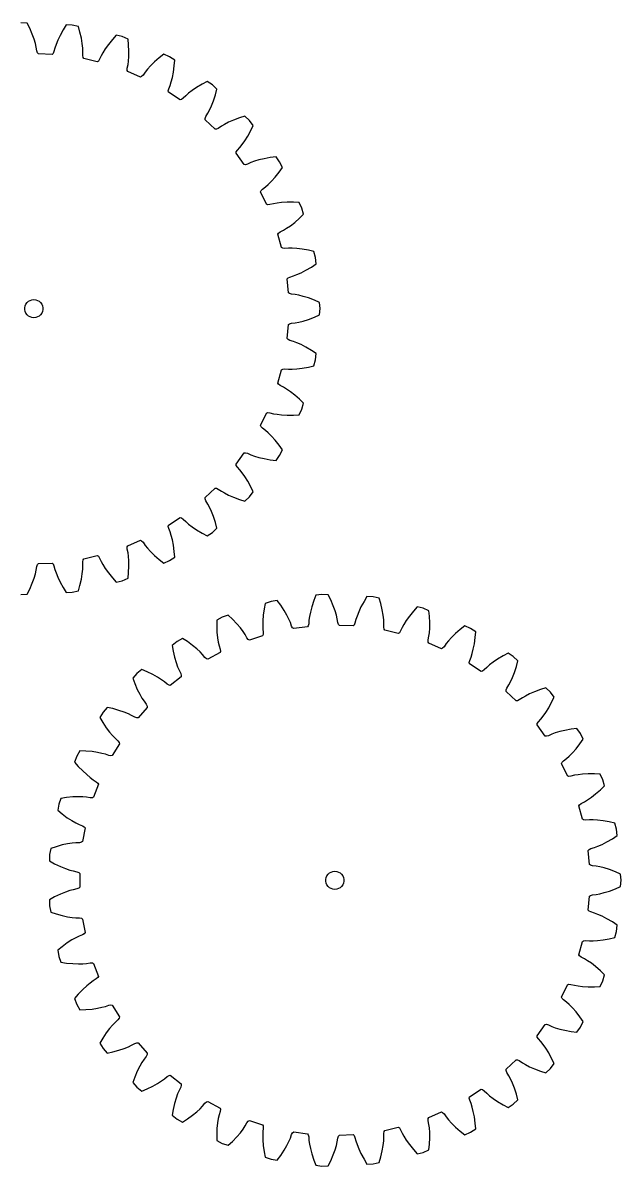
# Model space of a CAD drawing. Extents: x 0 to 193, y 0 to 188.
# Drawn here: x 94.6 to 193.1, y 0 to 188.2 of the extents above; entities that cross this region are included whole.
import ezdxf

# ---------------------------------------------------------------- set-up
doc = ezdxf.new("R2010")
doc.units = 0

msp = doc.modelspace()

# ---------------------------------------------------------------- linework, layer by layer
for p, q in [((95.34, 188.2), (94.32, 188.25)), ((95.76, 187.36), (95.34, 188.2)), ((96.18, 186.4), (95.76, 187.36)), ((96.48, 185.55), (96.18, 186.4)), ((101.24, 187.12), (100.74, 186.19)), ((101.74, 187.92), (101.24, 187.12)), ((102.76, 187.87), (101.74, 187.92)), ((103.76, 187.64), (102.76, 187.87)), ((104.02, 186.74), (103.76, 187.64)), ((104.25, 185.72), (104.02, 186.74)), ((96.69, 184.83), (96.48, 185.55)), ((96.83, 184.25), (96.69, 184.83)), ((100.09, 184.68), (99.91, 184.11)), ((100.37, 185.38), (100.09, 184.68)), ((100.74, 186.19), (100.37, 185.38)), ((104.4, 184.83), (104.25, 185.72)), ((104.48, 184.08), (104.4, 184.83)), ((108.71, 184.7), (108.19, 183.96)), ((109.37, 185.52), (108.71, 184.7)), ((110, 186.22), (109.37, 185.52)), ((110.99, 185.99), (110, 186.22)), ((111.93, 185.59), (110.99, 185.99)), ((112.03, 184.65), (111.93, 185.59)), ((112.08, 183.6), (112.03, 184.65)), ((96.93, 183.65), (96.83, 184.25)), ((97.04, 183.32), (96.93, 183.65)), ((97.18, 183.16), (97.04, 183.32)), ((99.46, 183.06), (97.18, 183.16)), ((99.61, 183.21), (99.46, 183.06)), ((99.75, 183.52), (99.61, 183.21)), ((99.91, 184.11), (99.75, 183.52)), ((104.51, 183.49), (104.48, 184.08)), ((104.5, 182.88), (104.51, 183.49)), ((104.55, 182.54), (104.5, 182.88)), ((107.52, 182.8), (107.26, 182.25)), ((107.8, 183.33), (107.52, 182.8)), ((108.19, 183.96), (107.8, 183.33)), ((112.01, 181.96), (112.07, 182.71)), ((112.07, 182.71), (112.08, 183.6)), ((117.82, 183.07), (117.07, 182.5)), ((118.76, 182.67), (117.82, 183.07)), ((119.61, 182.11), (118.76, 182.67)), ((104.66, 182.36), (104.55, 182.54)), ((106.88, 181.85), (104.66, 182.36)), ((107.06, 181.96), (106.88, 181.85)), ((107.26, 182.25), (107.06, 181.96)), ((111.8, 180.42), (111.81, 180.77)), ((111.81, 180.77), (111.93, 181.37)), ((111.93, 181.37), (112.01, 181.96)), ((115.64, 181.18), (115.14, 180.62)), ((116.28, 181.81), (115.64, 181.18)), ((117.07, 182.5), (116.28, 181.81)), ((119.4, 180.13), (119.54, 181.17)), ((119.54, 181.17), (119.61, 182.11)), ((111.88, 180.22), (111.8, 180.42)), ((113.98, 179.33), (111.88, 180.22)), ((114.17, 179.41), (113.98, 179.33)), ((114.42, 179.66), (114.17, 179.41)), ((114.77, 180.15), (114.42, 179.66)), ((115.14, 180.62), (114.77, 180.15)), ((119.04, 178.52), (119.23, 179.25)), ((119.23, 179.25), (119.4, 180.13)), ((118.56, 177.05), (118.63, 177.39)), ((118.6, 176.84), (118.56, 177.05)), ((118.63, 177.39), (118.86, 177.95)), ((118.86, 177.95), (119.04, 178.52)), ((122.47, 177.11), (121.88, 176.65)), ((123.22, 177.61), (122.47, 177.11)), ((124.12, 178.15), (123.22, 177.61)), ((124.95, 178.58), (124.12, 178.15)), ((125.81, 178.02), (124.95, 178.58)), ((126.55, 177.31), (125.81, 178.02)), ((126.31, 176.4), (126.55, 177.31)), ((120.5, 175.58), (118.6, 176.84)), ((120.71, 175.63), (120.5, 175.58)), ((121, 175.83), (120.71, 175.63)), ((121.43, 176.25), (121, 175.83)), ((121.88, 176.65), (121.43, 176.25)), ((125.66, 174.57), (125.99, 175.4)), ((125.99, 175.4), (126.31, 176.4)), ((124.74, 172.84), (125.06, 173.36)), ((125.06, 173.36), (125.34, 173.89)), ((125.34, 173.89), (125.66, 174.57)), ((124.61, 172.52), (124.74, 172.84)), ((124.61, 172.31), (124.61, 172.52)), ((126.26, 170.73), (124.61, 172.31)), ((127.8, 171.53), (127.29, 171.23)), ((128.47, 171.88), (127.8, 171.53)), ((129.29, 172.24), (128.47, 171.88)), ((130.27, 172.61), (129.29, 172.24)), ((131.17, 172.89), (130.27, 172.61)), ((131.91, 172.18), (131.17, 172.89)), ((132.51, 171.35), (131.91, 172.18)), ((132.12, 170.5), (132.51, 171.35)), ((126.47, 170.74), (126.26, 170.73)), ((126.79, 170.88), (126.47, 170.74)), ((127.29, 171.23), (126.79, 170.88)), ((131.15, 168.81), (131.62, 169.58)), ((131.62, 169.58), (132.12, 170.5)), ((129.94, 167.28), (130.35, 167.73)), ((130.35, 167.73), (130.72, 168.2)), ((130.72, 168.2), (131.15, 168.81)), ((129.72, 166.78), (129.75, 166.99)), ((131.06, 164.93), (129.72, 166.78)), ((129.75, 166.99), (129.94, 167.28)), ((133.43, 165.67), (132.72, 165.45)), ((134.31, 165.88), (133.43, 165.67)), ((135.34, 166.07), (134.31, 165.88)), ((136.28, 166.18), (135.34, 166.07)), ((136.88, 165.35), (136.28, 166.18)), ((131.27, 164.9), (131.06, 164.93)), ((131.6, 164.99), (131.27, 164.9)), ((132.16, 165.24), (131.6, 164.99)), ((132.72, 165.45), (132.16, 165.24)), ((136.78, 163.66), (137.32, 164.43)), ((137.32, 164.43), (136.88, 165.35)), ((134.99, 161.64), (135.52, 162.17)), ((135.52, 162.17), (136.13, 162.84)), ((136.13, 162.84), (136.78, 163.66)), ((133.75, 160.42), (133.82, 160.62)), ((134.74, 158.37), (133.75, 160.42)), ((133.82, 160.62), (134.06, 160.88)), ((134.06, 160.88), (134.54, 161.25)), ((134.54, 161.25), (134.99, 161.64)), ((134.94, 158.3), (134.74, 158.37)), ((135.29, 158.33), (134.94, 158.3)), ((135.88, 158.47), (135.29, 158.33)), ((136.47, 158.58), (135.88, 158.47)), ((137.21, 158.67), (136.47, 158.58)), ((138.11, 158.72), (137.21, 158.67)), ((139.16, 158.72), (138.11, 158.72)), ((140.1, 158.66), (139.16, 158.72)), ((140.54, 157.74), (140.1, 158.66)), ((140.14, 156.09), (140.81, 156.75)), ((140.81, 156.75), (140.54, 157.74)), ((137.51, 154.12), (138.02, 154.43)), ((138.02, 154.43), (138.64, 154.85)), ((138.64, 154.85), (139.35, 155.4)), ((139.35, 155.4), (140.14, 156.09)), ((136.59, 153.45), (136.69, 153.63)), ((137.19, 151.25), (136.59, 153.45)), ((136.69, 153.63), (136.97, 153.84)), ((136.97, 153.84), (137.51, 154.12)), ((137.38, 151.15), (137.19, 151.25)), ((137.72, 151.11), (137.38, 151.15)), ((138.33, 151.15), (137.72, 151.11)), ((138.93, 151.15), (138.33, 151.15)), ((139.68, 151.1), (138.93, 151.15)), ((140.57, 151), (139.68, 151.1)), ((141.6, 150.81), (140.57, 151)), ((142.52, 150.59), (141.6, 150.81)), ((142.79, 149.6), (142.52, 150.59)), ((142.88, 148.58), (142.79, 149.6)), ((139.72, 146.79), (140.4, 147.1)), ((140.4, 147.1), (141.2, 147.51)), ((141.2, 147.51), (142.1, 148.05)), ((142.1, 148.05), (142.88, 148.58)), ((138.13, 146.08), (138.27, 146.25)), ((138.34, 143.82), (138.13, 146.08)), ((138.27, 146.25), (138.58, 146.4)), ((138.58, 146.4), (139.16, 146.58)), ((139.16, 146.58), (139.72, 146.79)), ((138.5, 143.68), (138.34, 143.82)), ((138.83, 143.58), (138.5, 143.68)), ((139.44, 143.51), (138.83, 143.58)), ((140.02, 143.4), (139.44, 143.51)), ((140.75, 143.22), (140.02, 143.4)), ((141.61, 142.96), (140.75, 143.22)), ((94.94, 141.34), (95.01, 141.65)), ((94.94, 141.03), (94.94, 141.34)), ((95.01, 141.65), (95.14, 141.94)), ((95.14, 141.94), (95.32, 142.19)), ((95.32, 142.19), (95.55, 142.4)), ((95.55, 142.4), (95.83, 142.56)), ((95.83, 142.56), (96.12, 142.65)), ((96.12, 142.65), (96.44, 142.69)), ((96.44, 142.69), (96.75, 142.65)), ((96.75, 142.65), (97.05, 142.56)), ((97.05, 142.56), (97.32, 142.4)), ((97.32, 142.4), (97.55, 142.19)), ((97.55, 142.19), (97.73, 141.94)), ((97.73, 141.94), (97.86, 141.65)), ((97.86, 141.65), (97.93, 141.34)), ((97.93, 141.34), (97.93, 141.03)), ((142.59, 142.59), (141.61, 142.96)), ((143.45, 142.21), (142.59, 142.59)), ((143.55, 141.19), (143.45, 142.21)), ((95.01, 140.72), (94.94, 141.03)), ((95.14, 140.44), (95.01, 140.72)), ((95.32, 140.18), (95.14, 140.44)), ((95.55, 139.97), (95.32, 140.18)), ((95.83, 139.82), (95.55, 139.97)), ((96.12, 139.72), (95.83, 139.82)), ((96.44, 139.69), (96.12, 139.72)), ((96.75, 139.72), (96.44, 139.69)), ((97.05, 139.82), (96.75, 139.72)), ((97.32, 139.97), (97.05, 139.82)), ((97.55, 140.18), (97.32, 139.97)), ((97.73, 140.44), (97.55, 140.18)), ((97.86, 140.72), (97.73, 140.44)), ((97.93, 141.03), (97.86, 140.72)), ((140.75, 139.15), (141.61, 139.42)), ((141.61, 139.42), (142.59, 139.79)), ((142.59, 139.79), (143.45, 140.17)), ((143.45, 140.17), (143.55, 141.19)), ((138.13, 136.29), (138.34, 138.56)), ((138.34, 138.56), (138.5, 138.7)), ((138.5, 138.7), (138.83, 138.79)), ((138.83, 138.79), (139.44, 138.87)), ((139.44, 138.87), (140.02, 138.97)), ((140.02, 138.97), (140.75, 139.15)), ((138.27, 136.13), (138.13, 136.29)), ((138.58, 135.97), (138.27, 136.13)), ((139.16, 135.79), (138.58, 135.97)), ((139.72, 135.58), (139.16, 135.79)), ((140.4, 135.28), (139.72, 135.58)), ((141.2, 134.86), (140.4, 135.28)), ((142.1, 134.32), (141.2, 134.86)), ((142.88, 133.79), (142.1, 134.32)), ((142.79, 132.78), (142.88, 133.79)), ((141.6, 131.57), (142.52, 131.79)), ((142.52, 131.79), (142.79, 132.78)), ((136.59, 128.93), (137.19, 131.12)), ((137.19, 131.12), (137.38, 131.22)), ((137.38, 131.22), (137.72, 131.26)), ((137.72, 131.26), (138.33, 131.22)), ((138.33, 131.22), (138.93, 131.22)), ((138.93, 131.22), (139.68, 131.27)), ((139.68, 131.27), (140.57, 131.38)), ((140.57, 131.38), (141.6, 131.57)), ((136.69, 128.74), (136.59, 128.93)), ((136.97, 128.53), (136.69, 128.74)), ((137.51, 128.25), (136.97, 128.53)), ((138.02, 127.94), (137.51, 128.25)), ((138.64, 127.52), (138.02, 127.94)), ((139.35, 126.97), (138.64, 127.52)), ((140.14, 126.28), (139.35, 126.97)), ((140.81, 125.62), (140.14, 126.28)), ((140.1, 123.71), (140.54, 124.63)), ((140.54, 124.63), (140.81, 125.62)), ((133.75, 121.95), (134.74, 124)), ((134.74, 124), (134.94, 124.07)), ((134.94, 124.07), (135.29, 124.05)), ((135.29, 124.05), (135.88, 123.9)), ((135.88, 123.9), (136.47, 123.8)), ((136.47, 123.8), (137.21, 123.71)), ((137.21, 123.71), (138.11, 123.65)), ((138.11, 123.65), (139.16, 123.66)), ((139.16, 123.66), (140.1, 123.71)), ((133.82, 121.75), (133.75, 121.95)), ((134.06, 121.5), (133.82, 121.75)), ((134.54, 121.12), (134.06, 121.5)), ((134.99, 120.73), (134.54, 121.12)), ((135.52, 120.21), (134.99, 120.73)), ((136.13, 119.54), (135.52, 120.21)), ((136.78, 118.72), (136.13, 119.54)), ((137.32, 117.95), (136.78, 118.72)), ((129.72, 115.6), (131.06, 117.44)), ((131.06, 117.44), (131.27, 117.47)), ((131.27, 117.47), (131.6, 117.39)), ((131.6, 117.39), (132.16, 117.14)), ((132.16, 117.14), (132.72, 116.93)), ((132.72, 116.93), (133.43, 116.71)), ((136.28, 116.2), (136.88, 117.02)), ((136.88, 117.02), (137.32, 117.95)), ((129.75, 115.39), (129.72, 115.6)), ((129.94, 115.1), (129.75, 115.39)), ((130.35, 114.64), (129.94, 115.1)), ((133.43, 116.71), (134.31, 116.5)), ((134.31, 116.5), (135.34, 116.31)), ((135.34, 116.31), (136.28, 116.2)), ((130.72, 114.18), (130.35, 114.64)), ((131.15, 113.56), (130.72, 114.18)), ((131.62, 112.8), (131.15, 113.56)), ((124.61, 110.07), (126.26, 111.64)), ((126.26, 111.64), (126.47, 111.63)), ((126.47, 111.63), (126.79, 111.49)), ((126.79, 111.49), (127.29, 111.15)), ((127.29, 111.15), (127.8, 110.84)), ((132.12, 111.87), (131.62, 112.8)), ((132.51, 111.02), (132.12, 111.87)), ((124.61, 109.85), (124.61, 110.07)), ((124.74, 109.53), (124.61, 109.85)), ((125.06, 109.01), (124.74, 109.53)), ((127.8, 110.84), (128.47, 110.5)), ((128.47, 110.5), (129.29, 110.13)), ((129.29, 110.13), (130.27, 109.76)), ((130.27, 109.76), (131.17, 109.48)), ((131.17, 109.48), (131.91, 110.19)), ((131.91, 110.19), (132.51, 111.02)), ((125.34, 108.49), (125.06, 109.01)), ((125.66, 107.81), (125.34, 108.49)), ((125.99, 106.97), (125.66, 107.81)), ((118.56, 105.33), (118.6, 105.54)), ((118.6, 105.54), (120.5, 106.79)), ((120.5, 106.79), (120.71, 106.75)), ((120.71, 106.75), (121, 106.55)), ((121, 106.55), (121.43, 106.12)), ((121.43, 106.12), (121.88, 105.73)), ((121.88, 105.73), (122.47, 105.27)), ((126.31, 105.97), (125.99, 106.97)), ((126.55, 105.06), (126.31, 105.97)), ((118.63, 104.99), (118.56, 105.33)), ((118.86, 104.42), (118.63, 104.99)), ((119.04, 103.85), (118.86, 104.42)), ((119.23, 103.13), (119.04, 103.85)), ((122.47, 105.27), (123.22, 104.76)), ((123.22, 104.76), (124.12, 104.22)), ((124.12, 104.22), (124.95, 103.79)), ((124.95, 103.79), (125.81, 104.36)), ((125.81, 104.36), (126.55, 105.06)), ((111.8, 101.95), (111.88, 102.15)), ((111.81, 101.61), (111.8, 101.95)), ((111.88, 102.15), (113.98, 103.05)), ((113.98, 103.05), (114.17, 102.96)), ((114.17, 102.96), (114.42, 102.72)), ((114.42, 102.72), (114.77, 102.22)), ((114.77, 102.22), (115.14, 101.75)), ((115.14, 101.75), (115.64, 101.2)), ((119.4, 102.25), (119.23, 103.13)), ((119.54, 101.2), (119.4, 102.25)), ((104.5, 99.5), (104.55, 99.84)), ((104.55, 99.84), (104.66, 100.02)), ((104.66, 100.02), (106.88, 100.53)), ((106.88, 100.53), (107.06, 100.41)), ((107.06, 100.41), (107.26, 100.13)), ((107.26, 100.13), (107.52, 99.57)), ((111.93, 101.01), (111.81, 101.61)), ((112.01, 100.42), (111.93, 101.01)), ((112.07, 99.67), (112.01, 100.42)), ((115.64, 101.2), (116.28, 100.57)), ((116.28, 100.57), (117.07, 99.88)), ((117.07, 99.88), (117.82, 99.3)), ((118.76, 99.7), (119.61, 100.27)), ((119.61, 100.27), (119.54, 101.2)), ((96.69, 97.54), (96.83, 98.12)), ((96.83, 98.12), (96.93, 98.73)), ((96.93, 98.73), (97.04, 99.05)), ((97.04, 99.05), (97.18, 99.21)), ((97.18, 99.21), (99.46, 99.31)), ((99.46, 99.31), (99.61, 99.17)), ((99.61, 99.17), (99.75, 98.85)), ((99.75, 98.85), (99.91, 98.26)), ((99.91, 98.26), (100.09, 97.69)), ((104.4, 97.55), (104.48, 98.29)), ((104.48, 98.29), (104.51, 98.89)), ((104.51, 98.89), (104.5, 99.5)), ((107.52, 99.57), (107.8, 99.05)), ((107.8, 99.05), (108.19, 98.41)), ((108.19, 98.41), (108.71, 97.67)), ((112.03, 97.72), (112.08, 98.77)), ((112.08, 98.77), (112.07, 99.67)), ((117.82, 99.3), (118.76, 99.7)), ((96.18, 95.98), (96.48, 96.82)), ((96.48, 96.82), (96.69, 97.54)), ((100.09, 97.69), (100.37, 97)), ((100.37, 97), (100.74, 96.18)), ((100.74, 96.18), (101.24, 95.26)), ((104.02, 95.63), (104.25, 96.66)), ((104.25, 96.66), (104.4, 97.55)), ((108.71, 97.67), (109.37, 96.85)), ((109.37, 96.85), (110, 96.16)), ((110, 96.16), (110.99, 96.38)), ((110.99, 96.38), (111.93, 96.79)), ((111.93, 96.79), (112.03, 97.72)), ((94.32, 94.12), (95.34, 94.17)), ((95.34, 94.17), (95.76, 95.01)), ((95.76, 95.01), (96.18, 95.98)), ((101.24, 95.26), (101.74, 94.46)), ((101.74, 94.46), (102.76, 94.5)), ((102.76, 94.5), (103.76, 94.73)), ((103.76, 94.73), (104.02, 95.63)), ((143.84, 94.12), (142.82, 93.99)), ((144.86, 94.08), (143.84, 94.12)), ((134.49, 92.67), (134.31, 91.75)), ((135.47, 92.99), (134.49, 92.67)), ((136.48, 93.13), (135.47, 92.99)), ((137.05, 92.38), (136.48, 93.13)), ((137.62, 91.5), (137.05, 92.38)), ((142.48, 93.11), (142.15, 92.11)), ((142.82, 93.99), (142.48, 93.11)), ((145.28, 93.24), (144.86, 94.08)), ((145.69, 92.27), (145.28, 93.24)), ((146, 91.43), (145.69, 92.27)), ((150.76, 92.99), (150.26, 92.07)), ((151.25, 93.79), (150.76, 92.99)), ((152.27, 93.75), (151.25, 93.79)), ((153.27, 93.52), (152.27, 93.75)), ((153.54, 92.62), (153.27, 93.52)), ((153.77, 91.59), (153.54, 92.62)), ((127.43, 90.38), (126.53, 89.9)), ((128.41, 90.7), (127.43, 90.38)), ((129.1, 90.06), (128.41, 90.7)), ((134.17, 90.71), (134.1, 89.81)), ((134.31, 91.75), (134.17, 90.71)), ((138.07, 90.72), (137.62, 91.5)), ((138.41, 90.05), (138.07, 90.72)), ((141.78, 90.51), (141.7, 89.92)), ((141.93, 91.24), (141.78, 90.51)), ((142.15, 92.11), (141.93, 91.24)), ((146.21, 90.71), (146, 91.43)), ((146.34, 90.13), (146.21, 90.71)), ((149.61, 90.55), (149.42, 89.99)), ((149.88, 91.25), (149.61, 90.55)), ((150.26, 92.07), (149.88, 91.25)), ((153.92, 90.7), (153.77, 91.59)), ((154, 89.96), (153.92, 90.7)), ((158.23, 90.57), (157.71, 89.84)), ((158.88, 91.4), (158.23, 90.57)), ((159.51, 92.09), (158.88, 91.4)), ((160.51, 91.87), (159.51, 92.09)), ((161.45, 91.46), (160.51, 91.87)), ((161.55, 90.53), (161.45, 91.46)), ((161.6, 89.48), (161.55, 90.53)), ((126.53, 89.9), (126.52, 88.96)), ((126.52, 88.96), (126.57, 87.91)), ((129.82, 89.3), (129.1, 90.06)), ((130.41, 88.61), (129.82, 89.3)), ((130.86, 88.01), (130.41, 88.61)), ((134.1, 89.81), (134.09, 89.07)), ((134.09, 89.07), (134.12, 88.47)), ((138.65, 89.5), (138.41, 90.05)), ((138.85, 88.93), (138.65, 89.5)), ((139.02, 88.63), (138.85, 88.93)), ((139.19, 88.5), (139.02, 88.63)), ((141.45, 88.8), (139.19, 88.5)), ((141.57, 88.97), (141.45, 88.8)), ((141.66, 89.31), (141.57, 88.97)), ((141.7, 89.92), (141.66, 89.31)), ((146.44, 89.52), (146.34, 90.13)), ((146.55, 89.2), (146.44, 89.52)), ((146.7, 89.04), (146.55, 89.2)), ((148.97, 88.94), (146.7, 89.04)), ((149.13, 89.08), (148.97, 88.94)), ((149.27, 89.4), (149.13, 89.08)), ((149.42, 89.99), (149.27, 89.4)), ((154.02, 89.36), (154, 89.96)), ((154.01, 88.75), (154.02, 89.36)), ((154.07, 88.41), (154.01, 88.75)), ((157.03, 88.68), (156.77, 88.12)), ((157.31, 89.2), (157.03, 88.68)), ((157.71, 89.84), (157.31, 89.2)), ((161.53, 87.83), (161.58, 88.58)), ((161.58, 88.58), (161.6, 89.48)), ((167.33, 88.95), (166.59, 88.37)), ((168.27, 88.55), (167.33, 88.95)), ((169.13, 87.98), (168.27, 88.55)), ((120.9, 86.86), (120, 86.38)), ((121.69, 86.36), (120.9, 86.86)), ((126.57, 87.91), (126.66, 87.01)), ((126.66, 87.01), (126.78, 86.27)), ((131.18, 87.52), (130.86, 88.01)), ((131.49, 86.99), (131.18, 87.52)), ((131.71, 86.72), (131.49, 86.99)), ((131.9, 86.62), (131.71, 86.72)), ((134.06, 87.33), (131.9, 86.62)), ((134.16, 87.52), (134.06, 87.33)), ((134.12, 88.47), (134.18, 87.86)), ((134.18, 87.86), (134.16, 87.52)), ((154.18, 88.23), (154.07, 88.41)), ((156.4, 87.72), (154.18, 88.23)), ((156.58, 87.84), (156.4, 87.72)), ((156.77, 88.12), (156.58, 87.84)), ((161.32, 86.3), (161.33, 86.64)), ((161.33, 86.64), (161.45, 87.24)), ((161.45, 87.24), (161.53, 87.83)), ((165.16, 87.05), (164.66, 86.5)), ((165.8, 87.68), (165.16, 87.05)), ((166.59, 88.37), (165.8, 87.68)), ((168.92, 86), (169.06, 87.05)), ((169.06, 87.05), (169.13, 87.98)), ((120, 86.38), (119.2, 85.74)), ((119.2, 85.74), (119.35, 84.81)), ((119.35, 84.81), (119.58, 83.79)), ((122.54, 85.74), (121.69, 86.36)), ((123.24, 85.17), (122.54, 85.74)), ((123.79, 84.66), (123.24, 85.17)), ((126.78, 86.27), (126.91, 85.69)), ((126.91, 85.69), (127.09, 85.1)), ((127.13, 84.76), (127.07, 84.56)), ((127.09, 85.1), (127.13, 84.76)), ((161.4, 86.1), (161.32, 86.3)), ((163.49, 85.2), (161.4, 86.1)), ((163.69, 85.29), (163.49, 85.2)), ((163.93, 85.53), (163.69, 85.29)), ((164.28, 86.03), (163.93, 85.53)), ((164.66, 86.5), (164.28, 86.03)), ((168.56, 84.4), (168.74, 85.12)), ((168.74, 85.12), (168.92, 86)), ((119.58, 83.79), (119.84, 82.93)), ((119.84, 82.93), (120.09, 82.22)), ((124.2, 84.23), (123.79, 84.66)), ((124.59, 83.76), (124.2, 84.23)), ((124.86, 83.54), (124.59, 83.76)), ((125.06, 83.48), (124.86, 83.54)), ((127.07, 84.56), (125.06, 83.48)), ((168.08, 82.92), (168.15, 83.26)), ((168.12, 82.71), (168.08, 82.92)), ((168.15, 83.26), (168.37, 83.83)), ((168.37, 83.83), (168.56, 84.4)), ((171.99, 82.98), (171.4, 82.52)), ((172.73, 83.49), (171.99, 82.98)), ((173.63, 84.03), (172.73, 83.49)), ((174.47, 84.46), (173.63, 84.03)), ((175.32, 83.89), (174.47, 84.46)), ((176.06, 83.19), (175.32, 83.89)), ((175.83, 82.28), (176.06, 83.19)), ((113.39, 81.11), (112.72, 80.34)), ((114.19, 81.75), (113.39, 81.11)), ((115.06, 81.4), (114.19, 81.75)), ((116.01, 80.94), (115.06, 81.4)), ((120.09, 82.22), (120.32, 81.67)), ((120.32, 81.67), (120.6, 81.13)), ((120.6, 81.13), (120.7, 80.8)), ((170.02, 81.46), (168.12, 82.71)), ((170.23, 81.5), (170.02, 81.46)), ((170.51, 81.7), (170.23, 81.5)), ((170.95, 82.13), (170.51, 81.7)), ((171.4, 82.52), (170.95, 82.13)), ((175.17, 80.44), (175.5, 81.28)), ((175.5, 81.28), (175.83, 82.28)), ((112.72, 80.34), (113.04, 79.46)), ((113.04, 79.46), (113.45, 78.49)), ((116.8, 80.5), (116.01, 80.94)), ((117.43, 80.1), (116.8, 80.5)), ((117.91, 79.75), (117.43, 80.1)), ((118.38, 79.36), (117.91, 79.75)), ((118.68, 79.19), (118.38, 79.36)), ((118.89, 79.16), (118.68, 79.19)), ((120.67, 80.58), (118.89, 79.16)), ((120.7, 80.8), (120.67, 80.58)), ((174.26, 78.72), (174.58, 79.23)), ((174.58, 79.23), (174.86, 79.76)), ((174.86, 79.76), (175.17, 80.44)), ((113.45, 78.49), (113.85, 77.69)), ((113.85, 77.69), (114.23, 77.04)), ((174.13, 78.4), (174.26, 78.72)), ((174.13, 78.18), (174.13, 78.4)), ((175.77, 76.61), (174.13, 78.18)), ((177.32, 77.41), (176.81, 77.1)), ((177.98, 77.75), (177.32, 77.41)), ((178.81, 78.12), (177.98, 77.75)), ((179.79, 78.49), (178.81, 78.12)), ((180.69, 78.77), (179.79, 78.49)), ((181.43, 78.06), (180.69, 78.77)), ((182.03, 77.23), (181.43, 78.06)), ((181.63, 76.38), (182.03, 77.23)), ((108.51, 75.52), (107.84, 74.75)), ((109.43, 75.33), (108.51, 75.52)), ((110.44, 75.05), (109.43, 75.33)), ((115.1, 75.53), (113.6, 73.82)), ((114.23, 77.04), (114.56, 76.54)), ((114.56, 76.54), (114.92, 76.05)), ((114.92, 76.05), (115.08, 75.74)), ((115.08, 75.74), (115.1, 75.53)), ((175.99, 76.62), (175.77, 76.61)), ((176.3, 76.76), (175.99, 76.62)), ((176.81, 77.1), (176.3, 76.76)), ((180.66, 74.69), (181.14, 75.45)), ((181.14, 75.45), (181.63, 76.38)), ((107.84, 74.75), (107.31, 73.87)), ((107.31, 73.87), (107.78, 73.06)), ((111.29, 74.76), (110.44, 75.05)), ((111.99, 74.48), (111.29, 74.76)), ((112.53, 74.22), (111.99, 74.48)), ((113.06, 73.92), (112.53, 74.22)), ((113.38, 73.8), (113.06, 73.92)), ((113.6, 73.82), (113.38, 73.8)), ((179.45, 73.15), (179.86, 73.61)), ((179.86, 73.61), (180.23, 74.07)), ((180.23, 74.07), (180.66, 74.69)), ((107.78, 73.06), (108.36, 72.18)), ((108.36, 72.18), (108.9, 71.46)), ((179.23, 72.65), (179.27, 72.86)), ((180.57, 70.81), (179.23, 72.65)), ((179.27, 72.86), (179.45, 73.15)), ((182.95, 71.54), (182.23, 71.32)), ((183.82, 71.75), (182.95, 71.54)), ((184.86, 71.94), (183.82, 71.75)), ((185.79, 72.05), (184.86, 71.94)), ((186.39, 71.23), (185.79, 72.05)), ((108.9, 71.46), (109.38, 70.89)), ((109.38, 70.89), (109.8, 70.46)), ((109.8, 70.46), (110.24, 70.04)), ((110.24, 70.04), (110.45, 69.77)), ((110.45, 69.77), (110.51, 69.56)), ((180.78, 70.78), (180.57, 70.81)), ((181.12, 70.86), (180.78, 70.78)), ((181.67, 71.11), (181.12, 70.86)), ((182.23, 71.32), (181.67, 71.11)), ((186.29, 69.53), (186.84, 70.3)), ((186.84, 70.3), (186.39, 71.23)), ((104.03, 68.38), (103.51, 67.5)), ((104.97, 68.35), (104.03, 68.38)), ((106.02, 68.26), (104.97, 68.35)), ((106.91, 68.13), (106.02, 68.26)), ((107.64, 67.97), (106.91, 68.13)), ((108.21, 67.81), (107.64, 67.97)), ((108.79, 67.61), (108.21, 67.81)), ((110.51, 69.56), (109.34, 67.61)), ((184.51, 67.52), (185.04, 68.04)), ((185.04, 68.04), (185.64, 68.71)), ((185.64, 68.71), (186.29, 69.53)), ((103.51, 67.5), (103.15, 66.54)), ((103.15, 66.54), (103.75, 65.83)), ((109.13, 67.56), (108.79, 67.61)), ((109.34, 67.61), (109.13, 67.56)), ((183.27, 66.3), (183.34, 66.5)), ((184.26, 64.25), (183.27, 66.3)), ((183.34, 66.5), (183.57, 66.75)), ((183.57, 66.75), (184.06, 67.12)), ((184.06, 67.12), (184.51, 67.52)), ((103.75, 65.83), (104.48, 65.07)), ((104.48, 65.07), (105.14, 64.46)), ((105.14, 64.46), (105.72, 63.98)), ((184.46, 64.18), (184.26, 64.25)), ((184.8, 64.2), (184.46, 64.18)), ((185.39, 64.35), (184.8, 64.2)), ((185.98, 64.45), (185.39, 64.35)), ((186.73, 64.54), (185.98, 64.45)), ((187.62, 64.59), (186.73, 64.54)), ((188.67, 64.59), (187.62, 64.59)), ((189.61, 64.54), (188.67, 64.59)), ((190.06, 63.62), (189.61, 64.54)), ((105.72, 63.98), (106.2, 63.63)), ((106.2, 63.63), (106.71, 63.3)), ((107.06, 62.87), (106.26, 60.74)), ((106.71, 63.3), (106.97, 63.07)), ((106.97, 63.07), (107.06, 62.87)), ((189.66, 61.97), (190.33, 62.63)), ((190.33, 62.63), (190.06, 63.62)), ((100.9, 60.55), (100.54, 59.6)), ((101.83, 60.69), (100.9, 60.55)), ((102.87, 60.79), (101.83, 60.69)), ((103.77, 60.82), (102.87, 60.79)), ((104.52, 60.79), (103.77, 60.82)), ((105.12, 60.74), (104.52, 60.79)), ((105.72, 60.65), (105.12, 60.74)), ((106.06, 60.66), (105.72, 60.65)), ((106.26, 60.74), (106.06, 60.66)), ((187.03, 60), (187.54, 60.31)), ((187.54, 60.31), (188.16, 60.73)), ((188.16, 60.73), (188.87, 61.28)), ((188.87, 61.28), (189.66, 61.97)), ((100.54, 59.6), (100.36, 58.59)), ((100.36, 58.59), (101.08, 57.99)), ((186.1, 59.32), (186.21, 59.51)), ((186.71, 57.13), (186.1, 59.32)), ((186.21, 59.51), (186.48, 59.72)), ((186.48, 59.72), (187.03, 60)), ((101.08, 57.99), (101.93, 57.37)), ((101.93, 57.37), (102.69, 56.89)), ((102.69, 56.89), (103.34, 56.52)), ((103.34, 56.52), (103.88, 56.26)), ((186.89, 57.03), (186.71, 57.13)), ((187.24, 56.99), (186.89, 57.03)), ((187.85, 57.03), (187.24, 56.99)), ((188.44, 57.02), (187.85, 57.03)), ((189.19, 56.98), (188.44, 57.02)), ((190.08, 56.87), (189.19, 56.98)), ((191.12, 56.68), (190.08, 56.87)), ((192.03, 56.46), (191.12, 56.68)), ((103.88, 56.26), (104.45, 56.03)), ((104.45, 56.03), (104.74, 55.85)), ((104.86, 55.68), (104.45, 53.44)), ((104.74, 55.85), (104.86, 55.68)), ((192.3, 55.47), (192.03, 56.46)), ((192.39, 54.45), (192.3, 55.47)), ((101.12, 52.88), (100.1, 52.6)), ((101.99, 53.06), (101.12, 52.88)), ((102.73, 53.18), (101.99, 53.06)), ((103.33, 53.23), (102.73, 53.18)), ((103.94, 53.25), (103.33, 53.23)), ((104.28, 53.32), (103.94, 53.25)), ((104.45, 53.44), (104.28, 53.32)), ((189.23, 52.67), (189.92, 52.97)), ((189.92, 52.97), (190.72, 53.39)), ((190.72, 53.39), (191.62, 53.92)), ((191.62, 53.92), (192.39, 54.45)), ((99.21, 52.29), (99.03, 51.29)), ((99.03, 51.29), (99.03, 50.26)), ((100.1, 52.6), (99.21, 52.29)), ((187.65, 51.96), (187.78, 52.12)), ((187.85, 49.69), (187.65, 51.96)), ((187.78, 52.12), (188.09, 52.28)), ((188.09, 52.28), (188.68, 52.46)), ((188.68, 52.46), (189.23, 52.67)), ((99.03, 50.26), (99.85, 49.8)), ((99.85, 49.8), (100.8, 49.35)), ((100.8, 49.35), (101.63, 49.01)), ((101.63, 49.01), (102.34, 48.76)), ((188.02, 49.55), (187.85, 49.69)), ((188.35, 49.46), (188.02, 49.55)), ((188.95, 49.38), (188.35, 49.46)), ((189.54, 49.28), (188.95, 49.38)), ((190.27, 49.1), (189.54, 49.28)), ((191.13, 48.83), (190.27, 49.1)), ((102.34, 48.76), (102.91, 48.6)), ((102.91, 48.6), (103.51, 48.48)), ((103.51, 48.48), (103.83, 48.35)), ((103.83, 48.35), (103.98, 48.2)), ((103.98, 48.2), (103.98, 45.92)), ((144.46, 47.22), (144.52, 47.53)), ((144.46, 46.91), (144.46, 47.22)), ((144.52, 47.53), (144.65, 47.81)), ((144.65, 47.81), (144.84, 48.07)), ((144.84, 48.07), (145.07, 48.28)), ((145.07, 48.28), (145.34, 48.43)), ((145.34, 48.43), (145.64, 48.53)), ((145.64, 48.53), (145.95, 48.56)), ((145.95, 48.56), (146.26, 48.53)), ((146.26, 48.53), (146.56, 48.43)), ((146.56, 48.43), (146.83, 48.28)), ((146.83, 48.28), (147.07, 48.07)), ((147.07, 48.07), (147.25, 47.81)), ((147.25, 47.81), (147.38, 47.53)), ((147.38, 47.53), (147.44, 47.22)), ((147.44, 47.22), (147.44, 46.91)), ((192.11, 48.46), (191.13, 48.83)), ((192.97, 48.08), (192.11, 48.46)), ((193.06, 47.06), (192.97, 48.08)), ((192.97, 46.04), (193.06, 47.06)), ((102.34, 45.36), (101.63, 45.12)), ((102.91, 45.52), (102.34, 45.36)), ((103.51, 45.65), (102.91, 45.52)), ((103.83, 45.77), (103.51, 45.65)), ((103.98, 45.92), (103.83, 45.77)), ((144.52, 46.6), (144.46, 46.91)), ((144.65, 46.31), (144.52, 46.6)), ((144.84, 46.06), (144.65, 46.31)), ((145.07, 45.85), (144.84, 46.06)), ((145.34, 45.69), (145.07, 45.85)), ((145.64, 45.6), (145.34, 45.69)), ((145.95, 45.56), (145.64, 45.6)), ((146.26, 45.6), (145.95, 45.56)), ((146.56, 45.69), (146.26, 45.6)), ((146.83, 45.85), (146.56, 45.69)), ((147.07, 46.06), (146.83, 45.85)), ((147.25, 46.31), (147.07, 46.06)), ((147.38, 46.6), (147.25, 46.31)), ((147.44, 46.91), (147.38, 46.6)), ((190.27, 45.03), (191.13, 45.29)), ((191.13, 45.29), (192.11, 45.66)), ((192.11, 45.66), (192.97, 46.04)), ((99.85, 44.32), (99.03, 43.86)), ((99.03, 43.86), (99.03, 42.84)), ((100.8, 44.78), (99.85, 44.32)), ((101.63, 45.12), (100.8, 44.78)), ((187.65, 42.17), (187.85, 44.43)), ((187.85, 44.43), (188.02, 44.57)), ((188.02, 44.57), (188.35, 44.67)), ((188.35, 44.67), (188.95, 44.74)), ((188.95, 44.74), (189.54, 44.85)), ((189.54, 44.85), (190.27, 45.03)), ((99.03, 42.84), (99.21, 41.83)), ((99.21, 41.83), (100.1, 41.53)), ((100.1, 41.53), (101.12, 41.25)), ((187.78, 42), (187.65, 42.17)), ((188.09, 41.85), (187.78, 42)), ((188.68, 41.67), (188.09, 41.85)), ((189.23, 41.46), (188.68, 41.67)), ((189.92, 41.15), (189.23, 41.46)), ((101.12, 41.25), (101.99, 41.06)), ((101.99, 41.06), (102.73, 40.95)), ((102.73, 40.95), (103.33, 40.9)), ((103.33, 40.9), (103.94, 40.88)), ((103.94, 40.88), (104.28, 40.81)), ((104.28, 40.81), (104.45, 40.69)), ((104.45, 40.69), (104.86, 38.45)), ((190.72, 40.74), (189.92, 41.15)), ((191.62, 40.2), (190.72, 40.74)), ((192.39, 39.67), (191.62, 40.2)), ((192.3, 38.65), (192.39, 39.67)), ((103.88, 37.86), (103.34, 37.6)), ((104.45, 38.09), (103.88, 37.86)), ((104.74, 38.27), (104.45, 38.09)), ((104.86, 38.45), (104.74, 38.27)), ((191.12, 37.44), (192.03, 37.66)), ((192.03, 37.66), (192.3, 38.65)), ((101.08, 36.13), (100.36, 35.54)), ((101.93, 36.75), (101.08, 36.13)), ((102.69, 37.24), (101.93, 36.75)), ((103.34, 37.6), (102.69, 37.24)), ((186.1, 34.8), (186.71, 37)), ((186.71, 37), (186.89, 37.1)), ((186.89, 37.1), (187.24, 37.14)), ((187.24, 37.14), (187.85, 37.1)), ((187.85, 37.1), (188.44, 37.1)), ((188.44, 37.1), (189.19, 37.15)), ((189.19, 37.15), (190.08, 37.25)), ((190.08, 37.25), (191.12, 37.44)), ((100.36, 35.54), (100.54, 34.53)), ((100.54, 34.53), (100.9, 33.57)), ((186.21, 34.61), (186.1, 34.8)), ((186.48, 34.41), (186.21, 34.61)), ((187.03, 34.13), (186.48, 34.41)), ((187.54, 33.82), (187.03, 34.13)), ((100.9, 33.57), (101.83, 33.43)), ((101.83, 33.43), (102.87, 33.34)), ((102.87, 33.34), (103.77, 33.31)), ((103.77, 33.31), (104.52, 33.33)), ((104.52, 33.33), (105.12, 33.38)), ((105.12, 33.38), (105.72, 33.48)), ((105.72, 33.48), (106.06, 33.47)), ((106.06, 33.47), (106.26, 33.38)), ((106.26, 33.38), (107.06, 31.25)), ((188.16, 33.4), (187.54, 33.82)), ((188.87, 32.85), (188.16, 33.4)), ((189.66, 32.16), (188.87, 32.85)), ((190.33, 31.5), (189.66, 32.16)), ((105.72, 30.15), (105.14, 29.67)), ((106.2, 30.5), (105.72, 30.15)), ((106.71, 30.83), (106.2, 30.5)), ((106.97, 31.06), (106.71, 30.83)), ((107.06, 31.25), (106.97, 31.06)), ((189.61, 29.59), (190.06, 30.51)), ((190.06, 30.51), (190.33, 31.5)), ((103.75, 28.3), (103.15, 27.58)), ((104.48, 29.06), (103.75, 28.3)), ((105.14, 29.67), (104.48, 29.06)), ((183.27, 27.83), (184.26, 29.88)), ((184.26, 29.88), (184.46, 29.95)), ((184.46, 29.95), (184.8, 29.92)), ((184.8, 29.92), (185.39, 29.78)), ((185.39, 29.78), (185.98, 29.67)), ((185.98, 29.67), (186.73, 29.58)), ((186.73, 29.58), (187.62, 29.53)), ((187.62, 29.53), (188.67, 29.53)), ((188.67, 29.53), (189.61, 29.59)), ((103.15, 27.58), (103.51, 26.62)), ((103.51, 26.62), (104.03, 25.74)), ((108.21, 26.31), (108.79, 26.51)), ((108.79, 26.51), (109.13, 26.57)), ((109.13, 26.57), (109.34, 26.52)), ((109.34, 26.52), (110.51, 24.56)), ((183.34, 27.63), (183.27, 27.83)), ((183.57, 27.37), (183.34, 27.63)), ((184.06, 27), (183.57, 27.37)), ((184.51, 26.61), (184.06, 27)), ((185.04, 26.08), (184.51, 26.61)), ((104.03, 25.74), (104.97, 25.77)), ((104.97, 25.77), (106.02, 25.87)), ((106.02, 25.87), (106.91, 26)), ((106.91, 26), (107.64, 26.15)), ((107.64, 26.15), (108.21, 26.31)), ((110.51, 24.56), (110.45, 24.35)), ((185.64, 25.41), (185.04, 26.08)), ((186.29, 24.59), (185.64, 25.41)), ((186.84, 23.82), (186.29, 24.59)), ((108.9, 22.66), (108.36, 21.94)), ((109.38, 23.23), (108.9, 22.66)), ((109.8, 23.66), (109.38, 23.23)), ((110.24, 24.08), (109.8, 23.66)), ((110.45, 24.35), (110.24, 24.08)), ((179.23, 21.47), (180.57, 23.32)), ((180.57, 23.32), (180.78, 23.35)), ((180.78, 23.35), (181.12, 23.26)), ((181.12, 23.26), (181.67, 23.01)), ((181.67, 23.01), (182.23, 22.8)), ((182.23, 22.8), (182.95, 22.58)), ((185.79, 22.07), (186.39, 22.9)), ((186.39, 22.9), (186.84, 23.82)), ((107.78, 21.06), (107.31, 20.25)), ((108.36, 21.94), (107.78, 21.06)), ((179.27, 21.26), (179.23, 21.47)), ((179.45, 20.97), (179.27, 21.26)), ((179.86, 20.52), (179.45, 20.97)), ((182.95, 22.58), (183.82, 22.37)), ((183.82, 22.37), (184.86, 22.18)), ((184.86, 22.18), (185.79, 22.07)), ((107.31, 20.25), (107.84, 19.37)), ((107.84, 19.37), (108.51, 18.6)), ((109.43, 18.8), (110.44, 19.08)), ((110.44, 19.08), (111.29, 19.37)), ((111.29, 19.37), (111.99, 19.65)), ((111.99, 19.65), (112.53, 19.91)), ((112.53, 19.91), (113.06, 20.21)), ((113.06, 20.21), (113.38, 20.32)), ((113.38, 20.32), (113.6, 20.31)), ((113.6, 20.31), (115.1, 18.59)), ((180.23, 20.05), (179.86, 20.52)), ((180.66, 19.44), (180.23, 20.05)), ((181.14, 18.67), (180.66, 19.44)), ((108.51, 18.6), (109.43, 18.8)), ((114.23, 17.09), (113.85, 16.44)), ((114.56, 17.59), (114.23, 17.09)), ((114.92, 18.07), (114.56, 17.59)), ((115.08, 18.38), (114.92, 18.07)), ((115.1, 18.59), (115.08, 18.38)), ((174.13, 15.94), (175.77, 17.52)), ((175.77, 17.52), (175.99, 17.51)), ((175.99, 17.51), (176.3, 17.37)), ((176.3, 17.37), (176.81, 17.02)), ((176.81, 17.02), (177.32, 16.72)), ((181.63, 17.75), (181.14, 18.67)), ((182.03, 16.89), (181.63, 17.75)), ((113.45, 15.63), (113.04, 14.67)), ((113.85, 16.44), (113.45, 15.63)), ((174.13, 15.73), (174.13, 15.94)), ((174.26, 15.41), (174.13, 15.73)), ((174.58, 14.89), (174.26, 15.41)), ((177.32, 16.72), (177.98, 16.37)), ((177.98, 16.37), (178.81, 16.01)), ((178.81, 16.01), (179.79, 15.64)), ((179.79, 15.64), (180.69, 15.36)), ((180.69, 15.36), (181.43, 16.07)), ((181.43, 16.07), (182.03, 16.89)), ((113.04, 14.67), (112.72, 13.78)), ((112.72, 13.78), (113.39, 13.01)), ((115.06, 12.73), (116.01, 13.19)), ((116.01, 13.19), (116.8, 13.62)), ((116.8, 13.62), (117.43, 14.03)), ((117.43, 14.03), (117.91, 14.38)), ((117.91, 14.38), (118.38, 14.76)), ((118.38, 14.76), (118.68, 14.94)), ((118.68, 14.94), (118.89, 14.96)), ((118.89, 14.96), (120.67, 13.54)), ((120.7, 13.33), (120.6, 13)), ((120.67, 13.54), (120.7, 13.33)), ((174.86, 14.36), (174.58, 14.89)), ((175.17, 13.68), (174.86, 14.36)), ((175.5, 12.85), (175.17, 13.68)), ((113.39, 13.01), (114.19, 12.37)), ((114.19, 12.37), (115.06, 12.73)), ((120.09, 11.9), (119.84, 11.2)), ((120.32, 12.45), (120.09, 11.9)), ((120.6, 13), (120.32, 12.45)), ((168.08, 11.2), (168.12, 11.41)), ((168.12, 11.41), (170.02, 12.67)), ((170.02, 12.67), (170.23, 12.62)), ((170.23, 12.62), (170.51, 12.42)), ((170.51, 12.42), (170.95, 11.99)), ((170.95, 11.99), (171.4, 11.6)), ((171.4, 11.6), (171.99, 11.14)), ((175.83, 11.85), (175.5, 12.85)), ((176.06, 10.94), (175.83, 11.85)), ((119.58, 10.34), (119.35, 9.31)), ((119.84, 11.2), (119.58, 10.34)), ((123.24, 8.95), (123.79, 9.46)), ((123.79, 9.46), (124.2, 9.9)), ((124.2, 9.9), (124.59, 10.36)), ((124.59, 10.36), (124.86, 10.58)), ((124.86, 10.58), (125.06, 10.65)), ((125.06, 10.65), (127.07, 9.57)), ((127.07, 9.57), (127.13, 9.36)), ((168.15, 10.86), (168.08, 11.2)), ((168.37, 10.3), (168.15, 10.86)), ((168.56, 9.73), (168.37, 10.3)), ((168.74, 9), (168.56, 9.73)), ((171.99, 11.14), (172.73, 10.64)), ((172.73, 10.64), (173.63, 10.1)), ((173.63, 10.1), (174.47, 9.67)), ((174.47, 9.67), (175.32, 10.23)), ((175.32, 10.23), (176.06, 10.94)), ((119.35, 9.31), (119.2, 8.38)), ((119.2, 8.38), (120, 7.75)), ((120, 7.75), (120.9, 7.26)), ((120.9, 7.26), (121.69, 7.77)), ((121.69, 7.77), (122.54, 8.38)), ((122.54, 8.38), (123.24, 8.95)), ((126.78, 7.85), (126.66, 7.11)), ((126.91, 8.43), (126.78, 7.85)), ((127.09, 9.02), (126.91, 8.43)), ((127.13, 9.36), (127.09, 9.02)), ((161.32, 7.83), (161.4, 8.03)), ((161.33, 7.48), (161.32, 7.83)), ((161.4, 8.03), (163.49, 8.92)), ((163.49, 8.92), (163.69, 8.84)), ((163.69, 8.84), (163.93, 8.59)), ((163.93, 8.59), (164.28, 8.1)), ((164.28, 8.1), (164.66, 7.63)), ((164.66, 7.63), (165.16, 7.07)), ((168.92, 8.12), (168.74, 9)), ((169.06, 7.08), (168.92, 8.12)), ((126.57, 6.22), (126.52, 5.17)), ((126.66, 7.11), (126.57, 6.22)), ((130.41, 5.51), (130.86, 6.11)), ((130.86, 6.11), (131.18, 6.61)), ((131.18, 6.61), (131.49, 7.14)), ((131.49, 7.14), (131.71, 7.4)), ((131.71, 7.4), (131.9, 7.5)), ((131.9, 7.5), (134.06, 6.8)), ((134.06, 6.8), (134.16, 6.61)), ((134.12, 5.66), (134.09, 5.06)), ((134.18, 6.26), (134.12, 5.66)), ((134.16, 6.61), (134.18, 6.26)), ((154.01, 5.37), (154.07, 5.71)), ((154.07, 5.71), (154.18, 5.89)), ((154.18, 5.89), (156.4, 6.4)), ((156.4, 6.4), (156.58, 6.29)), ((156.58, 6.29), (156.77, 6)), ((156.77, 6), (157.03, 5.45)), ((161.45, 6.88), (161.33, 7.48)), ((161.53, 6.29), (161.45, 6.88)), ((161.58, 5.54), (161.53, 6.29)), ((165.16, 7.07), (165.8, 6.44)), ((165.8, 6.44), (166.59, 5.75)), ((166.59, 5.75), (167.33, 5.18)), ((168.27, 5.58), (169.13, 6.14)), ((169.13, 6.14), (169.06, 7.08)), ((126.52, 5.17), (126.53, 4.23)), ((126.53, 4.23), (127.43, 3.74)), ((128.41, 3.43), (129.1, 4.07)), ((129.1, 4.07), (129.82, 4.83)), ((129.82, 4.83), (130.41, 5.51)), ((134.09, 5.06), (134.1, 4.31)), ((134.1, 4.31), (134.17, 3.41)), ((138.07, 3.4), (138.41, 4.07)), ((138.41, 4.07), (138.65, 4.62)), ((138.65, 4.62), (138.85, 5.2)), ((138.85, 5.2), (139.02, 5.5)), ((139.02, 5.5), (139.19, 5.63)), ((139.19, 5.63), (141.45, 5.32)), ((141.45, 5.32), (141.57, 5.15)), ((141.57, 5.15), (141.66, 4.82)), ((141.66, 4.82), (141.7, 4.21)), ((141.7, 4.21), (141.78, 3.62)), ((146.21, 3.42), (146.34, 4)), ((146.34, 4), (146.44, 4.6)), ((146.44, 4.6), (146.55, 4.93)), ((146.55, 4.93), (146.7, 5.09)), ((146.7, 5.09), (148.97, 5.19)), ((148.97, 5.19), (149.13, 5.04)), ((149.13, 5.04), (149.27, 4.73)), ((149.27, 4.73), (149.42, 4.14)), ((149.42, 4.14), (149.61, 3.57)), ((153.92, 3.42), (154, 4.16)), ((154, 4.16), (154.02, 4.76)), ((154.02, 4.76), (154.01, 5.37)), ((157.03, 5.45), (157.31, 4.92)), ((157.31, 4.92), (157.71, 4.29)), ((157.71, 4.29), (158.23, 3.55)), ((161.55, 3.6), (161.6, 4.64)), ((161.6, 4.64), (161.58, 5.54)), ((167.33, 5.18), (168.27, 5.58)), ((127.43, 3.74), (128.41, 3.43)), ((134.17, 3.41), (134.31, 2.37)), ((134.31, 2.37), (134.49, 1.45)), ((137.05, 1.75), (137.62, 2.62)), ((137.62, 2.62), (138.07, 3.4)), ((141.78, 3.62), (141.93, 2.88)), ((141.93, 2.88), (142.15, 2.01)), ((142.15, 2.01), (142.48, 1.01)), ((145.69, 1.85), (146, 2.7)), ((146, 2.7), (146.21, 3.42)), ((149.61, 3.57), (149.88, 2.87)), ((149.88, 2.87), (150.26, 2.06)), ((150.26, 2.06), (150.76, 1.13)), ((153.54, 1.51), (153.77, 2.53)), ((153.77, 2.53), (153.92, 3.42)), ((158.23, 3.55), (158.88, 2.73)), ((158.88, 2.73), (159.51, 2.03)), ((159.51, 2.03), (160.51, 2.26)), ((160.51, 2.26), (161.45, 2.66)), ((161.45, 2.66), (161.55, 3.6)), ((134.49, 1.45), (135.47, 1.13)), ((135.47, 1.13), (136.48, 1)), ((136.48, 1), (137.05, 1.75)), ((142.48, 1.01), (142.82, 0.14)), ((142.82, 0.14), (143.84, 0)), ((143.84, 0), (144.86, 0.05)), ((144.86, 0.05), (145.28, 0.89)), ((145.28, 0.89), (145.69, 1.85)), ((150.76, 1.13), (151.25, 0.33)), ((151.25, 0.33), (152.27, 0.38)), ((152.27, 0.38), (153.27, 0.61)), ((153.27, 0.61), (153.54, 1.51))]:
    msp.add_line(p, q)

doc.saveas('drawing.dxf')
